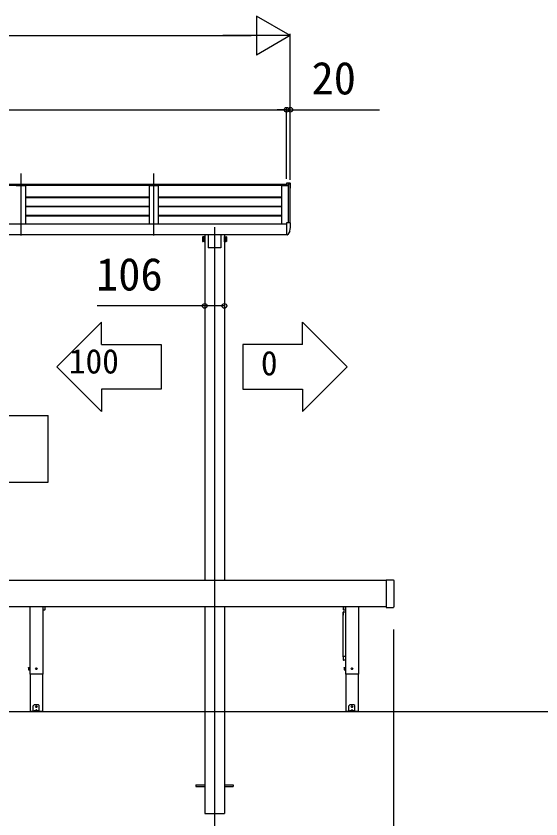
# Model space of a CAD drawing. Units: millimetres, scale not verified. Extents: x -1050 to 1050, y -1566 to 1557.
# Drawn here: x -275.8 to 6.9, y 783.2 to 1215.7 of the extents above; entities that cross this region are included whole.
import ezdxf
from ezdxf.enums import TextEntityAlignment as Align

# ---------------------------------------------------------------- set-up
doc = ezdxf.new("R2010")
doc.units = ezdxf.units.MM
doc.header["$LTSCALE"] = 8
for name, color, linetype in [('0-1_USER1', 3, 'Continuous'), ('0-4_YKK_12', 2, 'Continuous'), ('0-5_YKK_13', 4, 'Continuous'), ('0-6_YKK_A1', 4, 'Continuous'), ('0-7_YKK_D', 6, 'Continuous'), ('0-9_YSS_K', 3, 'Continuous')]:
    doc.layers.add(name, color=color, linetype=linetype)
doc.styles.add('ＭＳ ゴシック', font='')
doc.styles.get('ＭＳ ゴシック').set_extended_font_data('MS Gothic')

msp = doc.modelspace()

# ---------------------------------------------------------------- linework, layer by layer
at = {"layer": '0-1_USER1'}
for p, q in [((-229.741, 1050.826), (-253.844, 1026.723)), ((-229.741, 1038.774), (-229.741, 1050.826)), ((-121.574, 1050.826), (-97.471, 1026.723)), ((-121.574, 1038.774), (-121.574, 1050.826)), ((-229.741, 1002.62), (-253.844, 1026.723)), ((-121.574, 1002.62), (-97.471, 1026.723)), ((-229.741, 1014.671), (-229.741, 1002.62)), ((-121.574, 1014.671), (-121.574, 1002.62)), ((-438.458, 1000.525), (-258.458, 1000.525))]:
    msp.add_line(p, q, dxfattribs=at)
for points in [[(-229.741, 1038.774), (-197.604, 1038.774), (-197.604, 1014.671), (-229.741, 1014.671)], [(-121.574, 1038.774), (-153.711, 1038.774), (-153.711, 1014.671), (-121.574, 1014.671)], [(-438.458, 1000.525), (-438.458, 964.525), (-258.458, 964.525), (-258.458, 1000.525)]]:
    msp.add_lwpolyline(points, dxfattribs=at)
at = {"layer": '0-4_YKK_12'}
for p, q in [((-273.286, 1130.946), (-273.286, 1097.447)), ((-201.686, 1130.946), (-201.686, 1097.447)), ((-168.886, 1102.037), (-168.886, 772.727))]:
    msp.add_line(p, q, dxfattribs=at)
at = {"layer": '0-5_YKK_13'}
for p, q in [((-129.181, 1125.743), (-130.086, 1125.743)), ((-130.086, 1125.743), (-130.086, 1124.502)), ((-128.17, 1125.69), (-129.181, 1125.743)), ((-127.886, 1125.391), (-127.886, 1125.343)), ((-129.181, 1104.369), (-130.086, 1104.369)), ((-130.086, 1104.369), (-130.086, 1098.133)), ((-128.17, 1104.316), (-129.181, 1104.369)), ((-127.886, 1104.016), (-127.886, 1103.969)), ((-130.086, 1099.848), (-130.086, 1099.793)), ((-128.337, 1099.759), (-129.342, 1098.019)), ((-175.296, 1096.709), (-175.22, 1096.84)), ((-175.296, 1096.709), (-175.296, 1096.029)), ((-175.296, 1096.029), (-175.22, 1096.16)), ((-175.296, 1096.029), (-175.296, 1094.329)), ((-174.596, 1096.84), (-175.22, 1096.84)), ((-174.596, 1096.349), (-175.22, 1096.349)), ((-174.596, 1096.16), (-175.22, 1096.16)), ((-174.596, 1095.669), (-175.22, 1095.669)), ((-174.596, 1094.688), (-175.22, 1094.688)), ((-174.596, 1096.84), (-174.596, 1096.16)), ((-174.346, 1096.734), (-174.596, 1096.734)), ((-174.596, 1096.16), (-174.596, 1094.197)), ((-174.346, 1096.054), (-174.596, 1096.054)), ((-174.346, 1095.254), (-174.596, 1095.254)), ((-174.346, 1095.104), (-174.596, 1095.104)), ((-174.346, 1096.734), (-174.346, 1096.279)), ((-174.346, 1096.054), (-174.346, 1094.304)), ((-172.236, 1098.097), (-172.236, 1090.841)), ((-163.426, 1096.734), (-163.176, 1096.734)), ((-163.426, 1096.734), (-163.426, 1096.279)), ((-163.426, 1096.054), (-163.176, 1096.054)), ((-163.426, 1096.054), (-163.426, 1094.304)), ((-163.426, 1095.254), (-163.176, 1095.254)), ((-163.426, 1095.104), (-163.176, 1095.104)), ((-163.176, 1096.84), (-162.552, 1096.84)), ((-163.176, 1096.84), (-163.176, 1096.16)), ((-163.176, 1096.349), (-162.552, 1096.349)), ((-163.176, 1096.16), (-162.552, 1096.16)), ((-163.176, 1096.16), (-163.176, 1094.197)), ((-163.176, 1095.669), (-162.552, 1095.669)), ((-163.176, 1094.688), (-162.552, 1094.688)), ((-162.476, 1096.709), (-162.552, 1096.84)), ((-162.476, 1096.029), (-162.552, 1096.16)), ((-162.476, 1096.709), (-162.476, 1096.029)), ((-162.476, 1096.029), (-162.476, 1094.329)), ((-130.086, 1098.069), (-130.086, 1098.133)), ((-130.086, 1098.069), (-130.086, 1097.869)), ((-129.936, 1097.869), (-130.086, 1097.869)), ((-129.602, 1097.869), (-129.936, 1097.869)), ((-175.296, 1094.329), (-175.22, 1094.197)), ((-174.596, 1094.197), (-175.22, 1094.197)), ((-174.596, 1094.304), (-174.346, 1094.304)), ((-163.176, 1094.304), (-163.426, 1094.304)), ((-163.176, 1094.197), (-162.552, 1094.197)), ((-162.476, 1094.329), (-162.552, 1094.197)), ((-178.886, 801.576), (-178.886, 800.676)), ((-178.886, 801.576), (-174.186, 801.576)), ((-178.886, 800.676), (-174.186, 800.676)), ((-163.586, 801.576), (-158.886, 801.576)), ((-163.586, 800.676), (-158.886, 800.676)), ((-158.886, 801.576), (-158.886, 800.676))]:
    msp.add_line(p, q, dxfattribs=at)
for points in [[(-174.186, 1096.279), (-174.186, 1096.959), (-174.346, 1096.959), (-174.346, 1096.279)], [(-165.536, 1098.097), (-165.536, 1090.841), (-172.236, 1090.841)], [(-163.586, 1096.279), (-163.586, 1096.959), (-163.426, 1096.959), (-163.426, 1096.279)]]:
    msp.add_lwpolyline(points, dxfattribs=at)
for points in [[(-174.186, 1094.079), (-174.186, 1096.279), (-174.346, 1096.279), (-174.346, 1094.079)], [(-163.586, 1094.079), (-163.586, 1096.279), (-163.426, 1096.279), (-163.426, 1094.079)]]:
    msp.add_lwpolyline(points, close=True, dxfattribs=at)
for centre, radius, start, end in [((-128.186, 1125.391), 0.3, 0, 87), ((-148.086, 1125.343), 20.2, 351.93102, 0), ((-148.086, 1103.969), 20.2, 348.09787, 0), ((-128.186, 1104.016), 0.3, 0, 87), ((-128.467, 1099.834), 0.15, 330, 348.09787), ((-174.862, 1096.595), 0.434, 145.61575, 214.38425), ((-174.862, 1095.915), 0.434, 145.61575, 214.38425), ((-174.862, 1094.442), 0.434, 145.61575, 214.38425), ((-173.672, 1095.179), 1.624, 162.41205, 197.58795), ((-173.672, 1095.859), 1.624, 162.41205, 173.31212), ((-162.911, 1096.595), 0.434, 325.61575, 34.38425), ((-164.1, 1095.859), 1.624, 6.68788, 17.58795), ((-162.911, 1095.915), 0.434, 325.61575, 34.38425), ((-164.1, 1095.179), 1.624, 342.41205, 17.58795), ((-162.911, 1094.442), 0.434, 325.61575, 34.38425), ((-129.602, 1098.169), 0.3, 270, 330)]:
    msp.add_arc(centre, radius, start, end, dxfattribs=at)
at = {"layer": '0-6_YKK_A1'}
for p, q in [((-559.686, 1125.232), (-130.086, 1125.232)), ((-129.056, 1125.074), (-128.999, 1125.231)), ((-129.056, 1104.362), (-129.056, 1125.074)), ((-128.986, 1104.358), (-128.986, 1125.255)), ((-128.9, 1125.297), (-128.181, 1125.259)), ((-128.086, 1104.299), (-128.086, 1125.159)), ((-129.056, 1124.502), (-560.716, 1124.502)), ((-275.688, 1124.41), (-275.204, 1124.417)), ((-275.688, 1124.41), (-275.204, 1124.417)), ((-275.204, 1124.417), (-271.369, 1124.417)), ((-275.204, 1124.417), (-271.369, 1124.417)), ((-271.369, 1124.417), (-270.885, 1124.41)), ((-271.369, 1124.417), (-270.885, 1124.41)), ((-270.786, 1124.31), (-270.786, 1103.73)), ((-204.186, 1124.31), (-204.186, 1103.73)), ((-204.088, 1124.41), (-203.604, 1124.417)), ((-203.604, 1124.417), (-199.769, 1124.417)), ((-199.769, 1124.417), (-199.285, 1124.41)), ((-199.186, 1124.31), (-199.186, 1103.73)), ((-204.186, 1118.107), (-270.786, 1118.107)), ((-204.186, 1117.809), (-270.786, 1117.809)), ((-132.586, 1118.107), (-199.186, 1118.107)), ((-132.586, 1117.809), (-199.186, 1117.809)), ((-204.186, 1113.163), (-270.786, 1113.163)), ((-204.186, 1112.865), (-270.786, 1112.865)), ((-132.586, 1113.163), (-199.186, 1113.163)), ((-132.586, 1112.865), (-199.186, 1112.865)), ((-204.186, 1108.219), (-270.786, 1108.219)), ((-204.189, 1107.916), (-270.786, 1107.916)), ((-132.589, 1107.916), (-199.189, 1107.916)), ((-132.586, 1108.219), (-199.186, 1108.219)), ((-559.686, 1103.73), (-130.086, 1103.73)), ((-559.686, 1098.097), (-130.086, 1098.097)), ((-174.186, 1098.099), (-174.186, 911.626)), ((-163.586, 1098.099), (-163.586, 911.626)), ((-76.486, 911.626), (-343.386, 911.626)), ((-76.486, 911.776), (-76.486, 911.535)), ((-72.528, 911.876), (-76.386, 911.876)), ((-72.457, 911.847), (-72.447, 911.837)), ((-72.225, 911.615), (-72.447, 911.837)), ((-72.225, 911.615), (-72.215, 911.605)), ((-72.186, 897.518), (-72.186, 911.535)), ((-76.486, 897.426), (-343.386, 897.426)), ((-268.394, 897.426), (-268.394, 861.126)), ((-268.386, 897.426), (-268.386, 861.126)), ((-261.386, 897.426), (-261.386, 861.126)), ((-261.378, 897.426), (-261.378, 861.126)), ((-261.306, 895.906), (-260.266, 895.906)), ((-260.166, 896.006), (-260.166, 897.426)), ((-174.186, 897.426), (-174.186, 786.126)), ((-163.586, 897.426), (-163.586, 786.126)), ((-99.607, 897.426), (-99.607, 896.006)), ((-99.507, 895.906), (-98.467, 895.906)), ((-98.387, 897.426), (-98.387, 897.416)), ((-98.387, 897.426), (-98.387, 861.126)), ((-98.379, 897.426), (-98.379, 861.126)), ((-98.367, 896.006), (-98.367, 897.426)), ((-91.379, 897.426), (-91.379, 861.126)), ((-91.379, 897.426), (-91.379, 861.126)), ((-91.371, 897.426), (-91.371, 861.126)), ((-76.386, 897.176), (-72.528, 897.176)), ((-72.447, 897.215), (-72.457, 897.205)), ((-72.447, 897.215), (-72.225, 897.437)), ((-72.215, 897.447), (-72.225, 897.437)), ((-99.606, 894.692), (-99.606, 892.977)), ((-99.586, 870.568), (-99.586, 894.638)), ((-99.506, 894.792), (-98.466, 894.792)), ((-99.506, 894.767), (-98.466, 894.767)), ((-99.486, 894.73), (-98.486, 894.73)), ((-99.606, 870.513), (-99.606, 870.499)), ((-99.606, 870.499), (-99.606, 870.446)), ((-99.606, 870.446), (-99.606, 870.19)), ((-99.606, 870.19), (-99.606, 869.021)), ((-98.466, 870.605), (-99.506, 870.605)), ((-98.466, 868.697), (-99.506, 868.697)), ((-269.066, 864.626), (-269.021, 864.704)), ((-269.066, 864.626), (-269.066, 863.626)), ((-269.066, 863.626), (-269.021, 863.549)), ((-269.021, 864.704), (-268.666, 864.704)), ((-269.021, 864.415), (-268.666, 864.415)), ((-269.021, 863.837), (-268.666, 863.837)), ((-269.021, 863.549), (-268.666, 863.549)), ((-268.666, 864.704), (-268.666, 863.549)), ((-268.546, 864.751), (-268.386, 864.751)), ((-261.378, 861.126), (-268.394, 861.126)), ((-268.151, 861.126), (-268.151, 841.126)), ((-265.111, 864.176), (-265, 864.178)), ((-265.111, 864.076), (-265, 864.074)), ((-265, 864.178), (-264.948, 864.188)), ((-265, 864.074), (-264.948, 864.064)), ((-264.938, 864.24), (-264.948, 864.188)), ((-264.938, 864.012), (-264.948, 864.064)), ((-264.936, 864.351), (-264.938, 864.24)), ((-264.936, 863.902), (-264.938, 864.012)), ((-264.836, 864.351), (-264.834, 864.24)), ((-264.836, 863.902), (-264.834, 864.012)), ((-264.834, 864.24), (-264.824, 864.188)), ((-264.834, 864.012), (-264.824, 864.064)), ((-264.772, 864.178), (-264.824, 864.188)), ((-264.772, 864.074), (-264.824, 864.064)), ((-264.662, 864.176), (-264.772, 864.178)), ((-264.662, 864.076), (-264.772, 864.074)), ((-261.621, 861.126), (-261.621, 841.126)), ((-99.059, 864.626), (-99.014, 864.704)), ((-99.059, 864.626), (-99.059, 863.626)), ((-99.059, 863.626), (-99.014, 863.549)), ((-99.014, 864.704), (-98.659, 864.704)), ((-99.014, 864.415), (-98.659, 864.415)), ((-99.014, 863.837), (-98.659, 863.837)), ((-99.014, 863.549), (-98.659, 863.549)), ((-98.659, 864.704), (-98.659, 863.549)), ((-98.539, 864.751), (-98.379, 864.751)), ((-91.371, 861.126), (-98.387, 861.126)), ((-98.144, 861.126), (-98.144, 841.126)), ((-95.103, 864.176), (-94.992, 864.178)), ((-95.103, 864.076), (-94.992, 864.074)), ((-94.992, 864.178), (-94.941, 864.188)), ((-94.992, 864.074), (-94.941, 864.064)), ((-94.931, 864.24), (-94.941, 864.188)), ((-94.931, 864.012), (-94.941, 864.064)), ((-94.929, 864.351), (-94.931, 864.24)), ((-94.929, 863.902), (-94.931, 864.012)), ((-94.829, 864.351), (-94.827, 864.24)), ((-94.829, 863.902), (-94.827, 864.012)), ((-94.827, 864.24), (-94.817, 864.188)), ((-94.827, 864.012), (-94.817, 864.064)), ((-94.765, 864.178), (-94.817, 864.188)), ((-94.765, 864.074), (-94.817, 864.064)), ((-94.654, 864.176), (-94.765, 864.178)), ((-94.654, 864.076), (-94.765, 864.074)), ((-91.614, 861.126), (-91.614, 841.126)), ((-266.486, 841.426), (-266.486, 844.143)), ((-265.986, 844.726), (-266.428, 844.285)), ((-263.786, 844.726), (-265.986, 844.726)), ((-265.111, 843.676), (-265, 843.678)), ((-265.111, 843.576), (-265, 843.574)), ((-265, 843.678), (-264.948, 843.688)), ((-265, 843.574), (-264.948, 843.564)), ((-264.938, 843.74), (-264.948, 843.688)), ((-264.938, 843.512), (-264.948, 843.564)), ((-264.936, 843.851), (-264.938, 843.74)), ((-264.936, 843.402), (-264.938, 843.512)), ((-264.836, 843.851), (-264.834, 843.74)), ((-264.836, 843.402), (-264.834, 843.512)), ((-264.834, 843.74), (-264.824, 843.688)), ((-264.834, 843.512), (-264.824, 843.564)), ((-264.772, 843.678), (-264.824, 843.688)), ((-264.772, 843.574), (-264.824, 843.564)), ((-264.662, 843.676), (-264.772, 843.678)), ((-264.662, 843.576), (-264.772, 843.574)), ((-263.345, 844.285), (-263.786, 844.726)), ((-263.286, 841.426), (-263.286, 844.143)), ((-96.479, 841.426), (-96.479, 844.143)), ((-95.979, 844.726), (-96.42, 844.285)), ((-93.779, 844.726), (-95.979, 844.726)), ((-95.103, 843.676), (-94.992, 843.678)), ((-95.103, 843.576), (-94.992, 843.574)), ((-94.992, 843.678), (-94.941, 843.688)), ((-94.992, 843.574), (-94.941, 843.564)), ((-94.931, 843.74), (-94.941, 843.688)), ((-94.931, 843.512), (-94.941, 843.564)), ((-94.929, 843.851), (-94.931, 843.74)), ((-94.929, 843.402), (-94.931, 843.512)), ((-94.829, 843.851), (-94.827, 843.74)), ((-94.829, 843.402), (-94.827, 843.512)), ((-94.827, 843.74), (-94.817, 843.688)), ((-94.827, 843.512), (-94.817, 843.564)), ((-94.765, 843.678), (-94.817, 843.688)), ((-94.765, 843.574), (-94.817, 843.564)), ((-94.654, 843.676), (-94.765, 843.678)), ((-94.654, 843.576), (-94.765, 843.574)), ((-93.337, 844.285), (-93.779, 844.726)), ((-93.279, 841.426), (-93.279, 844.143)), ((-261.621, 841.126), (-268.151, 841.126)), ((-266.486, 841.376), (-266.486, 841.426)), ((-266.486, 841.126), (-266.486, 841.376)), ((-266.486, 841.376), (-266.428, 841.376)), ((-266.428, 841.126), (-266.486, 841.126)), ((-266.428, 841.376), (-265.986, 841.376)), ((-263.786, 841.376), (-265.986, 841.376)), ((-263.786, 841.126), (-265.986, 841.126)), ((-265.03, 841.872), (-265.476, 841.426)), ((-265.286, 841.469), (-265.286, 841.426)), ((-265.286, 841.426), (-264.486, 841.426)), ((-265.236, 841.376), (-264.536, 841.376)), ((-264.296, 841.426), (-264.742, 841.872)), ((-264.486, 841.469), (-264.486, 841.426)), ((-263.786, 841.126), (-263.786, 841.376)), ((-263.786, 841.376), (-263.345, 841.376)), ((-263.345, 841.126), (-263.786, 841.126)), ((-263.345, 841.376), (-263.286, 841.376)), ((-263.286, 841.426), (-263.286, 841.376)), ((-91.614, 841.126), (-98.144, 841.126)), ((-96.479, 841.376), (-96.479, 841.426)), ((-96.479, 841.126), (-96.479, 841.376)), ((-96.479, 841.376), (-96.42, 841.376)), ((-96.42, 841.126), (-96.479, 841.126)), ((-96.42, 841.376), (-95.979, 841.376)), ((-93.779, 841.376), (-95.979, 841.376)), ((-93.779, 841.126), (-95.979, 841.126)), ((-95.023, 841.872), (-95.469, 841.426)), ((-95.279, 841.469), (-95.279, 841.426)), ((-95.279, 841.426), (-94.479, 841.426)), ((-95.229, 841.376), (-94.529, 841.376)), ((-94.289, 841.426), (-94.734, 841.872)), ((-94.479, 841.469), (-94.479, 841.426)), ((-93.779, 841.126), (-93.779, 841.376)), ((-93.779, 841.376), (-93.337, 841.376)), ((-93.337, 841.126), (-93.779, 841.126)), ((-93.337, 841.376), (-93.279, 841.376)), ((-93.279, 841.426), (-93.279, 841.376)), ((-174.186, 786.126), (-163.586, 786.126))]:
    msp.add_line(p, q, dxfattribs=at)
for points in [[(-132.586, 1103.73), (-132.586, 1124.417), (-129.056, 1124.417)], [(-76.486, 911.535), (-76.486, 897.518), (-76.486, 897.276)], [(-99.606, 869.021), (-99.606, 868.816), (-99.606, 868.797)], [(-268.386, 863.501), (-268.546, 863.501), (-268.546, 864.751)], [(-98.379, 863.501), (-98.539, 863.501), (-98.539, 864.751)], [(-265.986, 841.376), (-265.986, 841.126), (-266.428, 841.126)], [(-263.286, 841.376), (-263.286, 841.126), (-263.345, 841.126)], [(-95.979, 841.376), (-95.979, 841.126), (-96.42, 841.126)], [(-93.279, 841.376), (-93.279, 841.126), (-93.337, 841.126)]]:
    msp.add_lwpolyline(points, dxfattribs=at)
for points in [[(-268.666, 864.701), (-268.546, 864.701), (-268.546, 863.551), (-268.666, 863.551)], [(-98.659, 864.701), (-98.539, 864.701), (-98.539, 863.551), (-98.659, 863.551)]]:
    msp.add_lwpolyline(points, close=True, dxfattribs=at)
for centre, radius in [((-264.886, 864.126), 0.4), ((-264.674, 863.914), 0.03), ((-94.879, 864.126), 0.4), ((-94.667, 863.914), 0.03), ((-264.886, 843.626), 0.4), ((-94.879, 843.626), 0.4), ((-264.674, 843.414), 0.03), ((-94.667, 843.414), 0.03)]:
    msp.add_circle(centre, radius, dxfattribs=at)
for centre, radius, start, end in [((-128.905, 1125.197), 0.1, 87, 160), ((-128.186, 1125.159), 0.1, 0, 87), ((-275.686, 1124.31), 0.0997, 90.66782, 179.85648), ((-275.686, 1124.31), 0.0997, 90.66782, 179.85648), ((-270.886, 1124.31), 0.0997, 359.84961, 89.33225), ((-270.886, 1124.31), 0.0997, 359.84961, 89.33225), ((-204.086, 1124.31), 0.0997, 90.66782, 179.85648), ((-199.286, 1124.31), 0.0997, 359.84961, 89.33225), ((-76.386, 911.776), 0.1, 90, 180), ((-72.528, 911.776), 0.1, 45, 90), ((-72.286, 911.535), 0.1, 0, 45), ((-261.306, 896.006), 0.1, 223.92867, 270), ((-260.266, 896.006), 0.1, 270, 0), ((-99.507, 896.006), 0.1, 180, 270), ((-98.467, 896.006), 0.1, 270, 0), ((-76.386, 897.276), 0.1, 180, 270), ((-72.528, 897.276), 0.1, 270, 315), ((-72.286, 897.518), 0.1, 315, 0), ((-99.506, 894.692), 0.1, 90, 180), ((-99.51, 894.671), 0.0964, 87.79679, 177.6127), ((-99.518, 892.977), 0.0881, 180.33509, 219.38129), ((-99.49, 894.634), 0.0964, 87.79679, 177.6127), ((-98.482, 894.634), 0.0964, 23.60357, 92.20321), ((-98.466, 894.692), 0.1, 43.92867, 90), ((-98.465, 894.665), 0.103, 46.32253, 90.66766), ((-99.51, 870.508), 0.0964, 87.79679, 177.6127), ((-98.462, 870.508), 0.0964, 44.8608, 92.20321), ((-99.506, 868.797), 0.1, 180, 270), ((-98.466, 868.797), 0.1, 270, 316.07133), ((-268.811, 864.559), 0.256, 145.61708, 214.38292), ((-268.811, 863.693), 0.256, 145.61708, 214.38292), ((-268.111, 864.126), 0.955, 162.41276, 197.58724), ((-264.886, 864.126), 0.23, 167.44414, 192.55586), ((-264.886, 864.126), 0.23, 77.44414, 102.55586), ((-264.886, 864.126), 0.23, 257.44414, 282.55586), ((-264.886, 864.126), 0.23, 347.44414, 12.55586), ((-98.803, 864.559), 0.256, 145.61708, 214.38292), ((-98.803, 863.693), 0.256, 145.61708, 214.38292), ((-98.103, 864.126), 0.955, 162.41276, 197.58724), ((-94.879, 864.126), 0.23, 167.44414, 192.55586), ((-94.879, 864.126), 0.23, 77.44414, 102.55586), ((-94.879, 864.126), 0.23, 257.44414, 282.55586), ((-94.879, 864.126), 0.23, 347.44414, 12.55586), ((-266.286, 844.143), 0.2, 135, 180), ((-264.886, 843.626), 0.23, 167.44414, 192.55586), ((-264.886, 843.626), 0.23, 77.44414, 102.55586), ((-264.886, 843.626), 0.23, 347.44414, 12.55586), ((-263.486, 844.143), 0.2, 0, 45), ((-96.279, 844.143), 0.2, 135, 180), ((-94.879, 843.626), 0.23, 167.44414, 192.55586), ((-94.879, 843.626), 0.23, 77.44414, 102.55586), ((-94.879, 843.626), 0.23, 347.44414, 12.55586), ((-93.479, 844.143), 0.2, 0, 45), ((-265.186, 841.469), 0.1, 126.03188, 180), ((-265.236, 841.426), 0.05, 180, 270), ((-264.886, 841.056), 0.61, 53.96812, 126.03188), ((-264.886, 843.626), 0.23, 257.44414, 282.55586), ((-264.536, 841.426), 0.05, 270, 0), ((-264.586, 841.469), 0.1, 0, 53.96812), ((-95.179, 841.469), 0.1, 126.03188, 180), ((-95.229, 841.426), 0.05, 180, 270), ((-94.879, 841.056), 0.61, 53.96812, 126.03188), ((-94.879, 843.626), 0.23, 257.44414, 282.55586), ((-94.529, 841.426), 0.05, 270, 0), ((-94.579, 841.469), 0.1, 0, 53.96812)]:
    msp.add_arc(centre, radius, start, end, dxfattribs=at)
for centre, major_axis, ratio, start_param, end_param in [((-265.426, 841.426), (0.0688, 0.0425), 0.381966, 2.1243707, 3.695167), ((-264.886, 841.583), (0, -0.354), 0.707107, 2.5261129, 3.7570724), ((-264.346, 841.426), (0.0688, -0.0425), 0.381966, 5.7296109, 7.3004073), ((-95.419, 841.426), (0.0688, 0.0425), 0.381966, 2.1243707, 3.695167), ((-94.879, 841.583), (0, -0.354), 0.707107, 2.5261129, 3.7570724), ((-94.339, 841.426), (0.0688, -0.0425), 0.381966, 5.7296109, 7.3004073)]:
    msp.add_ellipse(centre, major_axis=major_axis, ratio=ratio, start_param=start_param, end_param=end_param, dxfattribs=at)
at = {"layer": '0-7_YKK_D'}
for p, q in [((-128.086, 1205.232), (-146.273, 1215.732)), ((-146.273, 1215.732), (-146.273, 1194.732)), ((-540.686, 1205.232), (-149.086, 1205.232)), ((-128.086, 1205.232), (-164.459, 1205.232)), ((-128.086, 1205.232), (-146.273, 1194.732)), ((-128.086, 1127.416), (-128.086, 1206.232)), ((-559.686, 1165.232), (-130.086, 1165.232)), ((-130.086, 1165.232), (-135.186, 1165.232)), ((-130.086, 1128), (-130.086, 1166.232)), ((-130.086, 1128), (-130.086, 1166.232)), ((-130.086, 1165.232), (-128.086, 1165.232)), ((-128.086, 1127.416), (-128.086, 1166.232)), ((-128.086, 1165.232), (-79.977, 1165.232)), ((-174.186, 1097.099), (-174.186, 1058.591)), ((-163.586, 1097.099), (-163.586, 1058.591)), ((-72.436, 885.326), (-72.436, 691.727))]:
    msp.add_line(p, q, dxfattribs=at)
msp.add_lwpolyline([(-163.586, 1059.591), (-174.186, 1059.591), (-232.059, 1059.591)], dxfattribs=at)
for centre in [(-130.086, 1165.232), (-130.086, 1165.232), (-128.086, 1165.232), (-174.186, 1059.591), (-163.586, 1059.591)]:
    msp.add_circle(centre, 1.275, dxfattribs=at)
at = {"layer": '0-9_YSS_K'}
msp.add_line((-663.572, 841.126), (535.699, 841.126), dxfattribs=at)

# ---------------------------------------------------------------- texts
at = {"layer": '0-1_USER1', "style": 'ＭＳ ゴシック'}
for s, p in [('100', (-247.34, 1019.203)), ('0', (-143.901, 1018.203))]:
    msp.add_text(s, height=13.2, dxfattribs=at).set_placement(p, align=Align.BOTTOM_LEFT)
at = {"layer": '0-7_YKK_D', "style": 'ＭＳ ゴシック'}
for s, p in [('20', (-116.659, 1168.232)), ('106', (-232.741, 1062.591))]:
    msp.add_text(s, height=17.6, dxfattribs=at).set_placement(p, align=Align.BOTTOM_LEFT)

doc.saveas('drawing.dxf')
